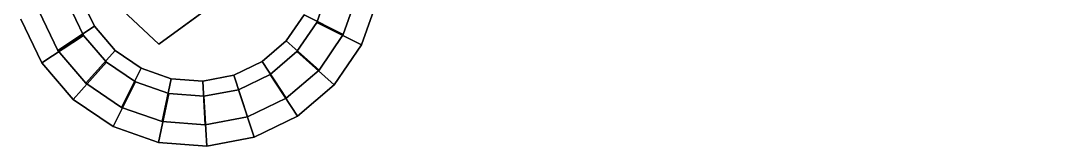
# Model space of a CAD drawing. Header units: inches. Extents: x -2 to 2474, y 1 to 287.
# Drawn here: x 165.22 to 165.73, y 174.356 to 174.418 of the extents above; entities that cross this region are included whole.
import ezdxf

# ---------------------------------------------------------------- set-up
doc = ezdxf.new("R2010")
doc.units = ezdxf.units.IN
doc.header["$MEASUREMENT"] = 0
doc.layers.add('DLX_LUM', color=7, linetype='Continuous', true_color=0xffd400)

msp = doc.modelspace()

# ---------------------------------------------------------------- linework, layer by layer
at = {"layer": 'DLX_LUM'}
for points in [[(165.28751, 174.40597, 0), (165.72972, 174.72822, 0)], [(165.72972, 174.72822, 0), (165.28751, 174.40597, 0)], [(165.37076, 174.43304, 0), (165.36504, 174.41674, 0)], [(165.36504, 174.41674, 0), (165.37076, 174.43304, 0)], [(165.25597, 174.4148, 0), (165.24924, 174.42878, 0)], [(165.24924, 174.42878, 0), (165.25597, 174.4148, 0)], [(165.28751, 174.40597, 0), (165.26212, 174.4299, 0)], [(165.26212, 174.4299, 0), (165.28751, 174.40597, 0)], [(165.37802, 174.41081, 0), (165.38502, 174.43076, 0)], [(165.38502, 174.43076, 0), (165.37802, 174.41081, 0)], [(165.38695, 174.40566, 0), (165.39478, 174.42801, 0)], [(165.39478, 174.42801, 0), (165.38695, 174.40566, 0)], [(165.2288, 174.42207, 0), (165.23796, 174.40302, 0)], [(165.23796, 174.40302, 0), (165.2288, 174.42207, 0)], [(165.25062, 174.41037, 0), (165.24314, 174.42594, 0)], [(165.24314, 174.42594, 0), (165.25062, 174.41037, 0)], [(165.23008, 174.39694, 0), (165.21982, 174.41828, 0)], [(165.21982, 174.41828, 0), (165.23008, 174.39694, 0)], [(165.30547, 174.41905, 0), (165.28751, 174.40597, 0)], [(165.28751, 174.40597, 0), (165.30547, 174.41905, 0)], [(165.35883, 174.42051, 0), (165.35007, 174.40769, 0)], [(165.35007, 174.40769, 0), (165.35883, 174.42051, 0)], [(165.36504, 174.41674, 0), (165.3553, 174.40247, 0)], [(165.3553, 174.40247, 0), (165.36504, 174.41674, 0)], [(165.37802, 174.41081, 0), (165.35883, 174.42051, 0)], [(165.35883, 174.42051, 0), (165.37802, 174.41081, 0)], [(165.36504, 174.41674, 0), (165.38695, 174.40566, 0)], [(165.38695, 174.40566, 0), (165.36504, 174.41674, 0)], [(165.23796, 174.40302, 0), (165.25597, 174.4148, 0)], [(165.25597, 174.4148, 0), (165.23796, 174.40302, 0)], [(165.26609, 174.40302, 0), (165.25597, 174.4148, 0)], [(165.25597, 174.4148, 0), (165.26609, 174.40302, 0)], [(165.25062, 174.41037, 0), (165.23008, 174.39694, 0)], [(165.23008, 174.39694, 0), (165.25062, 174.41037, 0)], [(165.26188, 174.39728, 0), (165.25062, 174.41037, 0)], [(165.25062, 174.41037, 0), (165.26188, 174.39728, 0)], [(165.35007, 174.40769, 0), (165.3383, 174.39757, 0)], [(165.3383, 174.39757, 0), (165.35007, 174.40769, 0)], [(165.36611, 174.39335, 0), (165.35007, 174.40769, 0)], [(165.35007, 174.40769, 0), (165.36611, 174.39335, 0)], [(165.36611, 174.39335, 0), (165.37802, 174.41081, 0)], [(165.37802, 174.41081, 0), (165.36611, 174.39335, 0)], [(165.23796, 174.40302, 0), (165.25175, 174.38699, 0)], [(165.25175, 174.38699, 0), (165.23796, 174.40302, 0)], [(165.25175, 174.38699, 0), (165.26609, 174.40302, 0)], [(165.26609, 174.40302, 0), (165.25175, 174.38699, 0)], [(165.27891, 174.39427, 0), (165.26609, 174.40302, 0)], [(165.26609, 174.40302, 0), (165.27891, 174.39427, 0)], [(165.3553, 174.40247, 0), (165.34221, 174.39121, 0)], [(165.34221, 174.39121, 0), (165.3553, 174.40247, 0)], [(165.3553, 174.40247, 0), (165.3736, 174.38611, 0)], [(165.3736, 174.38611, 0), (165.3553, 174.40247, 0)], [(165.3736, 174.38611, 0), (165.38695, 174.40566, 0)], [(165.38695, 174.40566, 0), (165.3736, 174.38611, 0)], [(165.24552, 174.37898, 0), (165.23008, 174.39694, 0)], [(165.23008, 174.39694, 0), (165.24552, 174.37898, 0)], [(165.26188, 174.39728, 0), (165.24552, 174.37898, 0)], [(165.24552, 174.37898, 0), (165.26188, 174.39728, 0)], [(165.27615, 174.38754, 0), (165.26188, 174.39728, 0)], [(165.26188, 174.39728, 0), (165.27615, 174.38754, 0)], [(165.3383, 174.39757, 0), (165.32431, 174.39084, 0)], [(165.32431, 174.39084, 0), (165.3383, 174.39757, 0)], [(165.35007, 174.37956, 0), (165.3383, 174.39757, 0)], [(165.3383, 174.39757, 0), (165.35007, 174.37956, 0)], [(165.26921, 174.37507, 0), (165.27891, 174.39427, 0)], [(165.27891, 174.39427, 0), (165.26921, 174.37507, 0)], [(165.29357, 174.38913, 0), (165.27891, 174.39427, 0)], [(165.27891, 174.39427, 0), (165.29357, 174.38913, 0)], [(165.34221, 174.39121, 0), (165.32664, 174.38372, 0)], [(165.32664, 174.38372, 0), (165.34221, 174.39121, 0)], [(165.34221, 174.39121, 0), (165.35564, 174.37067, 0)], [(165.35564, 174.37067, 0), (165.34221, 174.39121, 0)], [(165.35007, 174.37956, 0), (165.36611, 174.39335, 0)], [(165.36611, 174.39335, 0), (165.35007, 174.37956, 0)], [(165.25175, 174.38699, 0), (165.26921, 174.37507, 0)], [(165.26921, 174.37507, 0), (165.25175, 174.38699, 0)], [(165.27615, 174.38754, 0), (165.26508, 174.36563, 0)], [(165.26508, 174.36563, 0), (165.27615, 174.38754, 0)], [(165.29245, 174.38183, 0), (165.27615, 174.38754, 0)], [(165.27615, 174.38754, 0), (165.29245, 174.38183, 0)], [(165.28916, 174.36808, 0), (165.29357, 174.38913, 0)], [(165.29357, 174.38913, 0), (165.28916, 174.36808, 0)], [(165.30905, 174.38796, 0), (165.29357, 174.38913, 0)], [(165.29357, 174.38913, 0), (165.30905, 174.38796, 0)], [(165.32431, 174.39084, 0), (165.30905, 174.38796, 0)], [(165.30905, 174.38796, 0), (165.32431, 174.39084, 0)], [(165.31024, 174.36649, 0), (165.30905, 174.38796, 0)], [(165.30905, 174.38796, 0), (165.31024, 174.36649, 0)], [(165.32431, 174.39084, 0), (165.33102, 174.3704, 0)], [(165.33102, 174.3704, 0), (165.32431, 174.39084, 0)], [(165.35564, 174.37067, 0), (165.3736, 174.38611, 0)], [(165.3736, 174.38611, 0), (165.35564, 174.37067, 0)], [(165.29245, 174.38183, 0), (165.28742, 174.3578, 0)], [(165.28742, 174.3578, 0), (165.29245, 174.38183, 0)], [(165.30967, 174.38052, 0), (165.29245, 174.38183, 0)], [(165.29245, 174.38183, 0), (165.30967, 174.38052, 0)], [(165.32664, 174.38372, 0), (165.30967, 174.38052, 0)], [(165.30967, 174.38052, 0), (165.32664, 174.38372, 0)], [(165.32664, 174.38372, 0), (165.3343, 174.36041, 0)], [(165.3343, 174.36041, 0), (165.32664, 174.38372, 0)], [(165.26508, 174.36563, 0), (165.24552, 174.37898, 0)], [(165.24552, 174.37898, 0), (165.26508, 174.36563, 0)], [(165.30967, 174.38052, 0), (165.31104, 174.35602, 0)], [(165.31104, 174.35602, 0), (165.30967, 174.38052, 0)], [(165.33102, 174.3704, 0), (165.35007, 174.37956, 0)], [(165.35007, 174.37956, 0), (165.33102, 174.3704, 0)], [(165.26921, 174.37507, 0), (165.28916, 174.36808, 0)], [(165.28916, 174.36808, 0), (165.26921, 174.37507, 0)], [(165.28742, 174.3578, 0), (165.26508, 174.36563, 0)], [(165.26508, 174.36563, 0), (165.28742, 174.3578, 0)], [(165.28916, 174.36808, 0), (165.31024, 174.36649, 0)], [(165.31024, 174.36649, 0), (165.28916, 174.36808, 0)], [(165.31024, 174.36649, 0), (165.33102, 174.3704, 0)], [(165.33102, 174.3704, 0), (165.31024, 174.36649, 0)], [(165.3343, 174.36041, 0), (165.35564, 174.37067, 0)], [(165.35564, 174.37067, 0), (165.3343, 174.36041, 0)], [(165.31104, 174.35602, 0), (165.28742, 174.3578, 0)], [(165.28742, 174.3578, 0), (165.31104, 174.35602, 0)], [(165.3343, 174.36041, 0), (165.31104, 174.35602, 0)], [(165.31104, 174.35602, 0), (165.3343, 174.36041, 0)]]:
    msp.add_polyline3d(points, dxfattribs=at)

doc.saveas('drawing.dxf')
